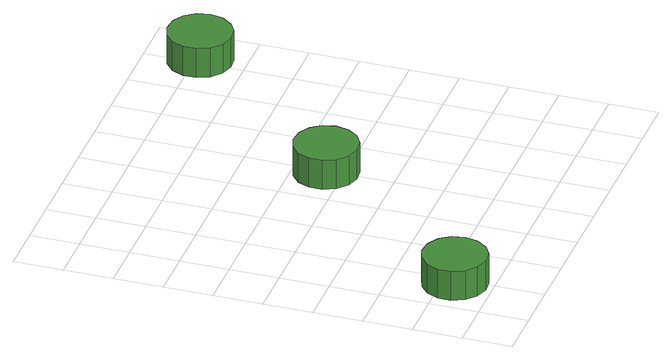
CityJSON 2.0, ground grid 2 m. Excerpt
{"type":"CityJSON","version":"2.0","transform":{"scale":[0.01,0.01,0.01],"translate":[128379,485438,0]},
"CityObjects":{
"tree1":{"type":"SolitaryVegetationObject","attributes":{"function":"something"},"geometry":[{"type":"MultiSurface","lod":"1","boundaries":[[[0,1,2,3,4,5,6,7,8,9,10,11,12,13,14]],[[15,16,17,18,19,20,21,22,23,24,25,26,27,28,29]],[[0,29,28,1]],[[1,28,27,2]],[[2,27,26,3]],[[3,26,25,4]],[[4,25,24,5]],[[5,24,23,6]],[[6,23,22,7]],[[7,22,21,8]],[[8,21,20,9]],[[9,20,19,10]],[[10,19,18,11]],[[11,18,17,12]],[[12,17,16,13]],[[13,16,15,14]],[[14,15,29,0]]]}]},
"tree2":{"type":"SolitaryVegetationObject","attributes":{"function":"something"},"geometry":[{"type":"MultiSurface","lod":"1","boundaries":[[[30,31,32,33,34,35,36,37,38,39,40,41,42,43,44]],[[45,46,47,48,49,50,51,52,53,54,55,56,57,58,59]],[[30,59,58,31]],[[31,58,57,32]],[[32,57,56,33]],[[33,56,55,34]],[[34,55,54,35]],[[35,54,53,36]],[[36,53,52,37]],[[37,52,51,38]],[[38,51,50,39]],[[39,50,49,40]],[[40,49,48,41]],[[41,48,47,42]],[[42,47,46,43]],[[43,46,45,44]],[[44,45,59,30]]]}]},
"tree3":{"type":"SolitaryVegetationObject","attributes":{"function":"something"},"geometry":[{"type":"MultiSurface","lod":"1","boundaries":[[[60,61,62,63,64,65,66,67,68,69,70,71,72,73,74]],[[75,76,77,78,79,80,81,82,83,84,85,86,87,88,89]],[[60,89,88,61]],[[61,88,87,62]],[[62,87,86,63]],[[63,86,85,64]],[[64,85,84,65]],[[65,84,83,66]],[[66,83,82,67]],[[67,82,81,68]],[[68,81,80,69]],[[69,80,79,70]],[[70,79,78,71]],[[71,78,77,72]],[[72,77,76,73]],[[73,76,75,74]],[[74,75,89,60]]]}]}
},
"vertices":[
[302,152,182],[291,205,182],[260,248,182],[213,275,182],[160,281,182],[109,264,182],[69,228,182],[47,179,182],[47,126,182],[69,76,182],[109,40,182],[160,24,182],[213,29,182],[260,56,182],[291,100,182],[291,100,53],[260,56,53],[213,29,53],[160,24,53],[109,40,53],[69,76,53],[47,126,53],[47,179,53],[69,228,53],[109,264,53],[160,281,53],[213,275,53],[260,248,53],[291,205,53],[302,152,53],
[926,872,179],[915,925,179],[883,968,179],[837,995,179],[783,1001,179],[732,984,179],[692,948,179],[671,899,179],[671,845,179],[692,796,179],[732,760,179],[783,744,179],[837,749,179],[883,776,179],[915,820,179],[915,820,50],[883,776,50],[837,749,50],[783,744,50],[732,760,50],[692,796,50],[671,845,50],[671,899,50],[692,948,50],[732,984,50],[783,1001,50],[837,995,50],[883,968,50],[915,925,50],[926,872,50],
[1550,1581,182],[1539,1634,182],[1507,1677,182],[1461,1704,182],[1407,1710,182],[1356,1693,182],[1316,1657,182],[1294,1608,182],[1294,1554,182],[1316,1505,182],[1356,1469,182],[1407,1452,182],[1461,1458,182],[1507,1485,182],[1539,1528,182],[1539,1528,53],[1507,1485,53],[1461,1458,53],[1407,1452,53],[1356,1469,53],[1316,1505,53],[1294,1554,53],[1294,1608,53],[1316,1657,53],[1356,1693,53],[1407,1710,53],[1461,1704,53],[1507,1677,53],[1539,1634,53],[1550,1581,53]
]}
